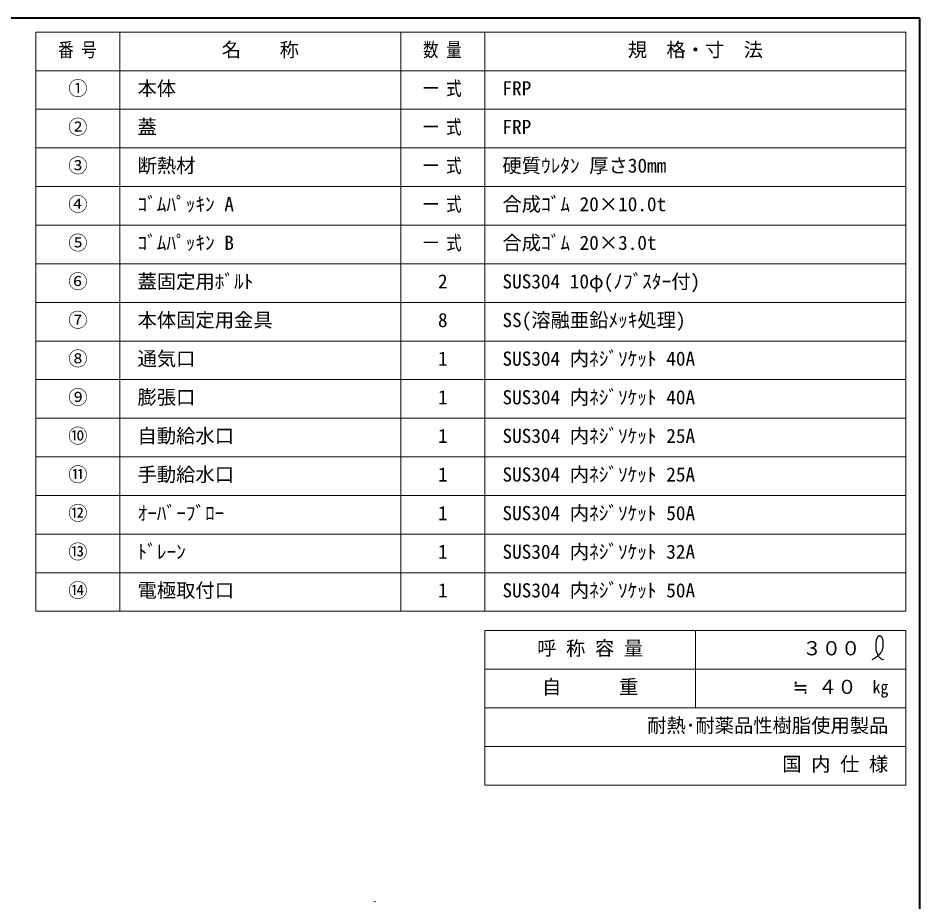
# Model space of a CAD drawing. Units: millimetres at full size, sheet at 1:15; details may follow other scales. Extents: x -3127 to 2948, y -2102 to 2112.
# Drawn here: x 1020 to 2948, y 224 to 2112 of the extents above; entities that cross this region are included whole.
import ezdxf
from ezdxf.enums import TextEntityAlignment as Align

# ---------------------------------------------------------------- set-up
doc = ezdxf.new("R2010")
doc.units = ezdxf.units.MM
doc.header["$LTSCALE"] = 15
doc.layers.add('0-0_ﾚｲﾔ1', color=7, linetype='Continuous', lineweight=18)
doc.styles.add('ＭＳ ゴシック', font='')
doc.styles.get('ＭＳ ゴシック').set_extended_font_data('MS Gothic')

msp = doc.modelspace()

# ---------------------------------------------------------------- linework, layer by layer
at = {"layer": '0-0_ﾚｲﾔ1', "color": 1, "lineweight": 40}
for p, q in [((2948.42, 2112.5), (-3126.58, 2112.5)), ((2948.42, -2102.5), (2948.42, 2112.5))]:
    msp.add_line(p, q, dxfattribs=at)
at = {"layer": '0-0_ﾚｲﾔ1', "color": 3}
for p, q in [((2918.42, 2082.5), (1058.42, 2082.5)), ((1058.42, 845), (1058.42, 2082.5)), ((1238.42, 845), (1238.42, 2082.5)), ((1838.42, 845), (1838.42, 2082.5)), ((2018.42, 845), (2018.42, 2082.5)), ((2918.42, 845), (2918.42, 2082.5)), ((2918.42, 2000), (1058.42, 2000)), ((2918.42, 1917.5), (1058.42, 1917.5)), ((2918.42, 1835), (1058.42, 1835)), ((2918.42, 1752.5), (1058.42, 1752.5)), ((2918.42, 1670), (1058.42, 1670)), ((2918.42, 1587.5), (1058.42, 1587.5)), ((2918.42, 1505), (1058.42, 1505)), ((2918.42, 1422.5), (1058.42, 1422.5)), ((2918.42, 1340), (1058.42, 1340)), ((2918.42, 1257.5), (1058.42, 1257.5)), ((2918.42, 1175), (1058.42, 1175)), ((2918.42, 1092.5), (1058.42, 1092.5)), ((2918.42, 1010), (1058.42, 1010)), ((2918.42, 927.5), (1058.42, 927.5)), ((2918.42, 845), (1058.42, 845)), ((2918.42, 803.75), (2018.42, 803.75)), ((2018.42, 473.75), (2018.42, 803.75)), ((2468.42, 638.75), (2468.42, 803.75)), ((2918.42, 473.75), (2918.42, 803.75)), ((2918.42, 721.25), (2018.42, 721.25)), ((2918.42, 638.75), (2018.42, 638.75)), ((2918.42, 556.25), (2018.42, 556.25)), ((2918.42, 473.75), (2018.42, 473.75))]:
    msp.add_line(p, q, dxfattribs=at)
at = {"layer": '0-0_ﾚｲﾔ1', "color": 5, "lineweight": 25}
for points in [[(2846.12, 742.2), (2847.42, 742.95), (2849.67, 744.26), (2851.89, 745.6), (2854.08, 746.99), (2856.23, 748.46), (2858.31, 750.01), (2859.49, 750.97), (2860.36, 751.71), (2861.81, 753.05), (2863.18, 754.46), (2864.45, 755.95), (2865.62, 757.52), (2866.64, 759.18), (2867.17, 760.18), (2867.54, 760.99), (2868.11, 762.43), (2868.59, 763.91), (2868.97, 765.42), (2869.27, 766.95), (2869.49, 768.49), (2869.58, 769.39), (2869.65, 770.31), (2869.71, 771.9), (2869.73, 773.5), (2869.71, 775.09), (2869.66, 776.7), (2869.61, 778.31), (2869.58, 779.25), (2869.55, 780.24), (2869.49, 781.96), (2869.35, 783.66), (2869.08, 785.33), (2868.63, 786.94), (2867.93, 788.49), (2867.39, 789.34), (2867.04, 789.8), (2866.37, 790.54), (2865.62, 791.2), (2864.81, 791.75)], [(2864.81, 791.75), (2863.96, 792.15), (2863.08, 792.37), (2862.56, 792.41), (2862.13, 792.38), (2861.4, 792.22), (2860.69, 791.94), (2860, 791.55), (2859.34, 791.08), (2858.73, 790.55), (2858.4, 790.22), (2857.94, 789.7), (2857.25, 788.75), (2856.67, 787.75), (2856.2, 786.7), (2855.8, 785.61), (2855.48, 784.51), (2855.33, 783.86), (2855.15, 783.04), (2854.9, 781.63), (2854.7, 780.21), (2854.55, 778.79), (2854.42, 777.36), (2854.3, 775.92), (2854.23, 775.09), (2854.15, 774.09), (2854, 772.38), (2853.89, 770.66), (2853.81, 768.95), (2853.81, 767.24), (2853.91, 765.54), (2854.01, 764.56), (2854.14, 763.71), (2854.43, 762.26), (2854.8, 760.81), (2855.24, 759.38), (2855.75, 757.97), (2856.3, 756.59), (2856.64, 755.79), (2856.9, 755.22)], [(2856.9, 755.22), (2857.35, 754.24), (2857.83, 753.28), (2858.33, 752.32), (2858.84, 751.37), (2859.39, 750.42), (2859.71, 749.87), (2860.1, 749.24), (2860.81, 748.15), (2861.56, 747.11), (2862.36, 746.11), (2863.23, 745.2), (2864.17, 744.38), (2864.75, 743.95), (2865.25, 743.64), (2866.15, 743.15), (2867.09, 742.73), (2868.07, 742.36), (2869.07, 742.03), (2870.08, 741.72), (2870.67, 741.54)]]:
    msp.add_lwpolyline(points, dxfattribs=at)
at = {"layer": '0-0_ﾚｲﾔ1', "color": 4, "lineweight": 9}
msp.add_arc((1783.02, 221.92), 3, 45, 135, dxfattribs=at)

# ---------------------------------------------------------------- texts
at = {"layer": '0-0_ﾚｲﾔ1', "style": 'ＭＳ ゴシック'}
for s, height, width, p in [('番 号', 30.24, 0.8, (1106.23, 2020.63)), ('数 量', 30.24, 0.8, (1886.23, 2020.63)), ('一 式', 30.24, 0.8, (1886.23, 1938.13)), ('一 式', 30.24, 0.8, (1886.23, 1855.63)), ('一 式', 30.24, 0.8, (1886.23, 1773.13)), ('一 式', 30.24, 0.8, (1886.23, 1690.63)), ('一 式', 30.24, 0.8, (1886.23, 1608.13)), ('㎏', 27.49, 0.9, (2847.17, 661.25))]:
    msp.add_text(s, height=height, dxfattribs=dict(at, width=width)).set_placement(p, align=Align.BOTTOM_LEFT)
for s, p in [('名\u3000\u3000称', (1455.92, 2020.63)), ('規\u3000格・寸\u3000法', (2324.05, 2020.63)), ('①', (1127.8, 1938.13)), ('本体', (1275.92, 1938.13)), ('FRP', (2055.92, 1938.13)), ('②', (1127.8, 1855.63)), ('蓋', (1275.92, 1855.63)), ('FRP', (2055.92, 1855.63)), ('③', (1127.8, 1773.13)), ('断熱材', (1275.92, 1773.13)), ('硬質ｳﾚﾀﾝ 厚さ30mm', (2055.92, 1773.13)), ('④', (1127.8, 1690.63)), ('ｺﾞﾑﾊﾟｯｷﾝ A', (1275.92, 1690.63)), ('合成ｺﾞﾑ 20×10.0t', (2055.92, 1690.63)), ('⑤', (1127.8, 1608.13)), ('ｺﾞﾑﾊﾟｯｷﾝ B', (1275.92, 1608.13)), ('合成ｺﾞﾑ 20×3.0t', (2055.92, 1608.13)), ('⑥', (1127.8, 1525.63)), ('蓋固定用ﾎﾞﾙﾄ', (1275.92, 1525.63)), ('2', (1918.11, 1525.63)), ('SUS304 10φ(ﾉﾌﾞｽﾀｰ付)', (2055.92, 1525.63)), ('⑦', (1127.8, 1443.13)), ('本体固定用金具', (1275.92, 1443.13)), ('SS(溶融亜鉛ﾒｯｷ処理)', (2055.92, 1443.13)), ('8', (1918.11, 1443.13)), ('⑧', (1127.8, 1360.63)), ('通気口', (1275.92, 1360.63)), ('1', (1918.11, 1360.63)), ('SUS304 内ﾈｼﾞｿｹｯﾄ 40A', (2055.92, 1360.63)), ('⑨', (1127.8, 1278.13)), ('膨張口', (1275.92, 1278.13)), ('1', (1918.11, 1278.13)), ('SUS304 内ﾈｼﾞｿｹｯﾄ 40A', (2055.92, 1278.13)), ('⑩', (1127.8, 1195.63)), ('自動給水口', (1275.92, 1195.63)), ('1', (1918.11, 1195.63)), ('SUS304 内ﾈｼﾞｿｹｯﾄ 25A', (2055.92, 1195.63)), ('⑪', (1127.8, 1113.13)), ('手動給水口', (1275.92, 1113.13)), ('SUS304 内ﾈｼﾞｿｹｯﾄ 25A', (2055.92, 1113.13)), ('1', (1918.11, 1113.13)), ('⑫', (1127.8, 1030.63)), ('ｵｰﾊﾞｰﾌﾞﾛｰ', (1275.92, 1030.63)), ('1', (1918.11, 1030.63)), ('SUS304 内ﾈｼﾞｿｹｯﾄ 50A', (2055.92, 1030.63)), ('⑬', (1127.8, 948.13)), ('ﾄﾞﾚｰﾝ', (1275.92, 948.13)), ('1', (1918.11, 948.13)), ('SUS304 内ﾈｼﾞｿｹｯﾄ 32A', (2055.92, 948.13)), ('⑭', (1127.8, 865.63)), ('電極取付口', (1275.92, 865.63)), ('SUS304 内ﾈｼﾞｿｹｯﾄ 50A', (2055.92, 865.63)), ('1', (1918.11, 865.63)), ('呼 称 容 量', (2129.98, 741.88)), ('３００', (2697.17, 741.88)), ('自\u3000\u3000\u3000重', (2140.3, 659.38)), ('≒ ４０', (2676.55, 659.38)), ('耐熱･耐薬品性樹脂使用製品', (2365.3, 576.88)), ('国 内 仕 様', (2654.05, 494.38))]:
    msp.add_text(s, height=30.24, dxfattribs=at).set_placement(p, align=Align.BOTTOM_LEFT)

doc.saveas('drawing.dxf')
